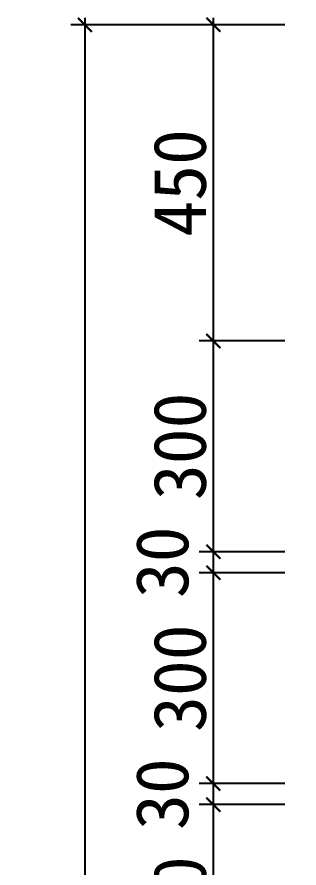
# Model space of a CAD drawing. Header units: millimetres. Extents: x 71641 to 191108, y -23091 to 29972.
# Drawn here: x 155740 to 156142, y -13391 to -12180 of the extents above; entities that cross this region are included whole.
import ezdxf

# ---------------------------------------------------------------- set-up
doc = ezdxf.new("R2010")
doc.units = ezdxf.units.MM
doc.styles.add('30', font='SimSun.ttf', dxfattribs={"height": 75})
doc.dimstyles.new('30', dxfattribs={"dimscale": 0, "dimtxt": 90, "dimasz": 20, "dimexe": 20, "dimexo": 20, "dimgap": 10, "dimtad": 1, "dimdec": 0, "dimzin": 0, "dimdsep": 46, "dimtxsty": '30', "dimblk": 'ARCHTICK', "dimcen": 20, "dimdle": 10, "dimclrd": 8, "dimclre": 8, "dimclrt": 2, "dimadec": 0, "dimazin": 0, "dimtfac": 1, "dimtdec": 0, "dimtmove": 2, "dimatfit": 3, "dimldrblk": 'DOT', "dimfxl": 0, "dimtolj": 2, "dimtzin": 0, "dimlwd": -1, "dimarcsym": 0})

# ---------------------------------------------------------------- blocks, each defined once
blk = doc.blocks.new('_ARCHTICK')
at = {"color": 0, "linetype": 'ByBlock', "const_width": 0.15}
blk.add_lwpolyline([(-0.5, -0.5), (0.5, 0.5)], dxfattribs=at)
blk = doc.blocks.new('*D373')
at = {"color": 8}
blk.add_line((155837, -12181.3), (155837, -15001.3), dxfattribs=at)
at = {"color": 8, "lineweight": -2}
for p, q in [((156121.7, -12191.3), (155817, -12191.3)), ((156121.7, -14991.3), (155817, -14991.3))]:
    blk.add_line(p, q, dxfattribs=at)
at = {"layer": 'Defpoints', "color": 0}
for p in [(156141.7, -12191.3), (155837, -14991.3), (156141.7, -14991.3)]:
    blk.add_point(p, dxfattribs=at)
at = {"color": 8, "xscale": 20, "yscale": 20, "zscale": 20}
for p, rotation in [((155837, -12191.3), 90), ((155837, -14991.3), 270)]:
    blk.add_blockref('_ARCHTICK', p, dxfattribs=dict(at, rotation=rotation))
at = {"color": 2, "insert": (155789.5, -13591.3), "char_height": 75, "attachment_point": 5, "rotation": 90, "style": '30'}
blk.add_mtext('\\A2;2800', dxfattribs=at)
blk = doc.blocks.new('_Dot')
at = {"color": 0, "linetype": 'ByBlock', "lineweight": -2}
blk.add_line((-0.5, 0), (-1, 0), dxfattribs=at)
at = {"color": 0, "linetype": 'ByBlock', "const_width": 0.5}
blk.add_lwpolyline([(-0.25, 0, 1), (0.25, 0, 1)], format="xyb", close=True, dxfattribs=at)
blk = doc.blocks.new('DOT')
at = {"color": 0, "linetype": 'ByBlock'}
blk.add_line((-0.5, 0), (-1, 0), dxfattribs=at)
at = {"color": 0, "linetype": 'ByBlock', "const_width": 0.5}
blk.add_lwpolyline([(-0.25, 0, 1), (0.25, 0, 1)], format="xyb", close=True, dxfattribs=at)
blk = doc.blocks.new('*D381')
at = {"color": 8}
blk.add_line((156019.8, -13611.3), (156019.8, -13291.3), dxfattribs=at)
at = {"color": 8, "lineweight": -2}
for p, q in [((156121.7, -13301.3), (155999.8, -13301.3)), ((156121.7, -13601.3), (155999.8, -13601.3))]:
    blk.add_line(p, q, dxfattribs=at)
at = {"layer": 'Defpoints', "color": 0}
for p in [(156019.8, -13301.3), (156141.7, -13301.3), (156141.7, -13601.3)]:
    blk.add_point(p, dxfattribs=at)
at = {"color": 8, "xscale": 20, "yscale": 20, "zscale": 20}
for p, rotation in [((156019.8, -13301.3), 90), ((156019.8, -13601.3), 270)]:
    blk.add_blockref('_ARCHTICK', p, dxfattribs=dict(at, rotation=rotation))
at = {"color": 2, "insert": (155972.3, -13451.3), "char_height": 75, "attachment_point": 5, "rotation": 90, "style": '30'}
blk.add_mtext('\\A2;300', dxfattribs=at)
blk = doc.blocks.new('*D384')
at = {"color": 8}
blk.add_line((156019.8, -12651.3), (156019.8, -12181.3), dxfattribs=at)
at = {"color": 8, "lineweight": -2}
for p, q in [((156121.7, -12191.3), (155999.8, -12191.3)), ((156121.7, -12641.3), (155999.8, -12641.3))]:
    blk.add_line(p, q, dxfattribs=at)
at = {"layer": 'Defpoints', "color": 0}
for p in [(156019.8, -12191.3), (156141.7, -12191.3), (156141.7, -12641.3)]:
    blk.add_point(p, dxfattribs=at)
at = {"color": 8, "xscale": 20, "yscale": 20, "zscale": 20}
for p, rotation in [((156019.8, -12191.3), 90), ((156019.8, -12641.3), 270)]:
    blk.add_blockref('_ARCHTICK', p, dxfattribs=dict(at, rotation=rotation))
at = {"color": 2, "insert": (155972.3, -12416.3), "char_height": 75, "attachment_point": 5, "rotation": 90, "style": '30'}
blk.add_mtext('\\A2;450', dxfattribs=at)
blk = doc.blocks.new('*D385')
at = {"color": 8}
blk.add_line((156019.8, -12951.3), (156019.8, -12631.3), dxfattribs=at)
at = {"color": 8, "lineweight": -2}
for p, q in [((156121.7, -12641.3), (155999.8, -12641.3)), ((156121.7, -12941.3), (155999.8, -12941.3))]:
    blk.add_line(p, q, dxfattribs=at)
at = {"layer": 'Defpoints', "color": 0}
for p in [(156019.8, -12641.3), (156141.7, -12641.3), (156141.7, -12941.3)]:
    blk.add_point(p, dxfattribs=at)
at = {"color": 8, "xscale": 20, "yscale": 20, "zscale": 20}
for p, rotation in [((156019.8, -12641.3), 90), ((156019.8, -12941.3), 270)]:
    blk.add_blockref('_ARCHTICK', p, dxfattribs=dict(at, rotation=rotation))
at = {"color": 2, "insert": (155972.3, -12791.3), "char_height": 75, "attachment_point": 5, "rotation": 90, "style": '30'}
blk.add_mtext('\\A2;300', dxfattribs=at)
blk = doc.blocks.new('*D386')
at = {"color": 8}
blk.add_line((156019.8, -12981.3), (156019.8, -12931.3), dxfattribs=at)
at = {"color": 8, "lineweight": -2}
for p, q in [((156121.7, -12941.3), (155999.8, -12941.3)), ((156121.7, -12971.3), (155999.8, -12971.3))]:
    blk.add_line(p, q, dxfattribs=at)
at = {"layer": 'Defpoints', "color": 0}
for p in [(156019.8, -12941.3), (156141.7, -12941.3), (156141.7, -12971.3)]:
    blk.add_point(p, dxfattribs=at)
at = {"color": 8, "xscale": 20, "yscale": 20, "zscale": 20}
for p, rotation in [((156019.8, -12941.3), 90), ((156019.8, -12971.3), 270)]:
    blk.add_blockref('_ARCHTICK', p, dxfattribs=dict(at, rotation=rotation))
at = {"color": 2, "insert": (155947.3, -12956.3), "char_height": 75, "attachment_point": 5, "rotation": 90, "style": '30'}
blk.add_mtext('\\A2;30', dxfattribs=at)
blk = doc.blocks.new('*D387')
at = {"color": 8, "lineweight": -2}
for p, q in [((156121.7, -12971.3), (155999.8, -12971.3)), ((156121.7, -13271.3), (155999.8, -13271.3))]:
    blk.add_line(p, q, dxfattribs=at)
at = {"color": 8}
blk.add_line((156019.8, -13281.3), (156019.8, -12961.3), dxfattribs=at)
at = {"layer": 'Defpoints', "color": 0}
for p in [(156019.8, -12971.3), (156141.7, -12971.3), (156141.7, -13271.3)]:
    blk.add_point(p, dxfattribs=at)
at = {"color": 8, "xscale": 20, "yscale": 20, "zscale": 20}
for p, rotation in [((156019.8, -12971.3), 90), ((156019.8, -13271.3), 270)]:
    blk.add_blockref('_ARCHTICK', p, dxfattribs=dict(at, rotation=rotation))
at = {"color": 2, "insert": (155972.3, -13121.3), "char_height": 75, "attachment_point": 5, "rotation": 90, "style": '30'}
blk.add_mtext('\\A2;300', dxfattribs=at)
blk = doc.blocks.new('*D388')
at = {"color": 8}
blk.add_line((156019.8, -13311.3), (156019.8, -13261.3), dxfattribs=at)
at = {"color": 8, "lineweight": -2}
for p, q in [((156121.7, -13271.3), (155999.8, -13271.3)), ((156121.7, -13301.3), (155999.8, -13301.3))]:
    blk.add_line(p, q, dxfattribs=at)
at = {"layer": 'Defpoints', "color": 0}
for p in [(156019.8, -13271.3), (156141.7, -13271.3), (156141.7, -13301.3)]:
    blk.add_point(p, dxfattribs=at)
at = {"color": 8, "xscale": 20, "yscale": 20, "zscale": 20}
for p, rotation in [((156019.8, -13271.3), 90), ((156019.8, -13301.3), 270)]:
    blk.add_blockref('_ARCHTICK', p, dxfattribs=dict(at, rotation=rotation))
at = {"color": 2, "insert": (155947.3, -13286.3), "char_height": 75, "attachment_point": 5, "rotation": 90, "style": '30'}
blk.add_mtext('\\A2;30', dxfattribs=at)

msp = doc.modelspace()

# ---------------------------------------------------------------- dimensions: what is measured, and where the dimension line sits
at = {"color": 3}
dim = msp.add_aligned_dim(p1=(156141.7, -12191.3), p2=(156141.7, -14991.3), distance=-304.8, dimstyle='30', override={"dimscale": 1, "dimtxt": 75, "dimldrblk": 'DOT'}, dxfattribs=at)
dim.commit()
dim.dimension.update_dxf_attribs({"geometry": '*D373', "text_midpoint": (155789.5, -13591.3)})
for base, p1, p2, picture, middle in [((156019.8, -12191.3), (156141.7, -12641.3), (156141.7, -12191.3), '*D384', (155972.3, -12416.3)), ((156019.8, -12641.3), (156141.7, -12941.3), (156141.7, -12641.3), '*D385', (155972.3, -12791.3)), ((156019.8, -12941.3), (156141.7, -12971.3), (156141.7, -12941.3), '*D386', (155947.3, -12956.3)), ((156019.8, -12971.3), (156141.7, -13271.3), (156141.7, -12971.3), '*D387', (155972.3, -13121.3)), ((156019.8, -13271.3), (156141.7, -13301.3), (156141.7, -13271.3), '*D388', (155947.3, -13286.3)), ((156019.8, -13301.3), (156141.7, -13601.3), (156141.7, -13301.3), '*D381', (155972.3, -13451.3))]:
    dim = msp.add_linear_dim(base=base, p1=p1, p2=p2, angle=270, dimstyle='30', override={"dimscale": 1, "dimtxt": 75, "dimldrblk": 'DOT'}, dxfattribs=at)
    dim.commit()
    dim.dimension.update_dxf_attribs({"geometry": picture, "text_midpoint": middle})

doc.saveas('drawing.dxf')
